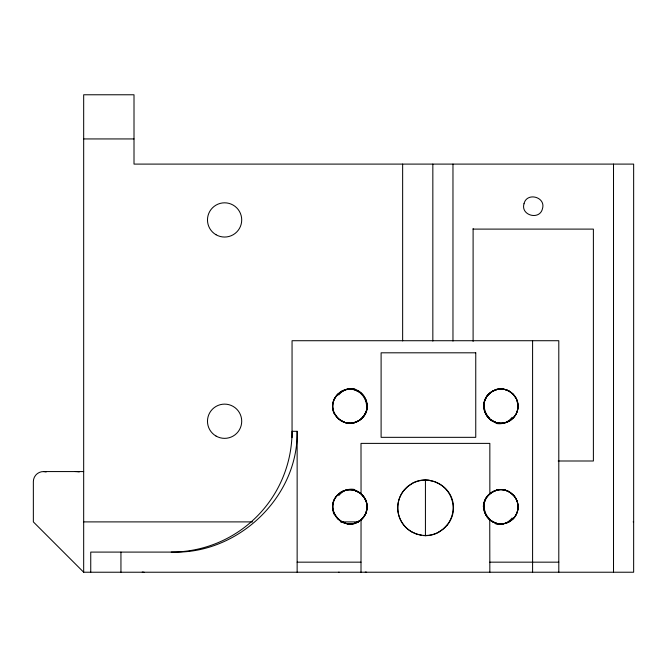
<?xml version="1.0" encoding="UTF-8"?>
<svg xmlns="http://www.w3.org/2000/svg" width="667" height="667" viewBox="0 0 667 667"><rect width="100%" height="100%" fill="white"/><g stroke="black" fill="none" stroke-linecap="round" stroke-linejoin="round"><path stroke-width="1" d="M171.269 552.093A120.785 120.785 0 0 0 292.054 431.307L297.14 431.307L297.14 572.228M486.985 416.075L484.45 410.797L483.833 405.136M297.14 431.307C298.424 496.615 238.653 553.635 173.904 552.093L90.745 552.093L90.745 572.228M367.017 405.136L366.4 410.797L363.865 416.075M483.808 406.145L484.576 401.075L486.985 396.215M518.009 407.02C519.151 394.689 504.636 384.817 493.605 390.67M517.984 407.362C517.542 415.9 509.88 423.253 501.309 423.253C497.49 423.637 491.762 421.127 490.145 419.435C494.255 422.811 499.983 424.07 505.136 422.728M365.524 513.848C368.034 508.421 367.384 501.709 363.865 496.873M366.008 512.673L367.025 507.662L366.433 502.276L364.465 497.757L361.03 493.772L363.623 496.54M365.858 513.065L363.974 516.575L361.13 519.735L363.623 517.058M516.433 413.357L517.684 409.571L518.009 405.269M365.383 413.498L361.264 418.968M365.383 514.157L364.766 515.341M485.468 398.783C489.445 389.795 501.726 386.135 509.938 391.604M485.468 499.441L486.985 496.873M516.166 413.907L512.856 418.401M365.157 514.607C362.74 519.234 358.638 522.386 353.518 523.528M334.892 397.982L335.809 396.49M334.892 498.641L335.809 497.148M364.549 515.699L363.865 516.725M363.623 416.4L359.296 420.468L353.518 422.878M487.227 395.881L491.554 391.821L496.657 389.57M487.227 496.54L491.354 492.605L496.657 490.228M336.26 395.856L337.994 393.889M336.26 496.515C339.887 491.596 346.281 488.953 352.318 489.853M403.902 490.403L407.695 486.551L412.164 483.508M446.948 525.212L443.163 529.056L438.686 532.099M337.969 494.564C322.211 509.088 345.039 534.242 361.047 519.81L361.005 572.228M509.938 521.336C505.294 524.27 499.224 524.729 494.189 522.536C493.188 522.478 488.769 519.034 490.487 520.368C492.046 521.561 493.813 522.494 495.689 523.095C503.777 525.888 513.448 521.486 516.65 513.54C523.278 500.05 507.012 484.042 493.605 491.329M512.881 519.034C519.71 512.715 519.701 500.85 512.856 494.539M509.938 492.263C498.824 484.542 482.208 494.781 483.858 508.096M361.047 419.151L356.578 421.911L351.125 423.212M489.761 493.822L493.105 491.571M361.005 519.843L354.911 523.17M340.912 391.604L346.39 389.403L351.918 389.144M340.912 492.263C347.032 488.336 355.594 489.003 361.047 493.788L361.005 443.388L489.845 443.388L489.845 493.755M509.938 420.685L505.611 422.595M493.105 390.92L489.461 393.43A16.1 14.466 -90 0 0 483.525 405.111M354.194 422.72L357.745 421.369L361.414 418.834A16.091 14.474 -90 0 0 367.384 406.153M352.926 422.995L349.333 423.245M352.926 523.645L346.848 523.628L340.912 521.336M350.325 423.253L345.239 422.595L340.912 420.685M83.675 138.936L134.009 138.936M473.103 229.106L593.388 229.106L593.388 460.997L558.179 460.997M43.413 471.569L83.675 471.569M83.675 521.894L252.576 521.894M340.353 521.894L358.471 521.894M633.15 521.894L633.65 521.894M297.14 562.164L361.005 562.164M489.845 562.164L558.796 562.164M83.675 572.228L633.65 572.228L633.65 164.099L134.009 164.099L134.009 94.772L83.675 94.772L83.675 572.228L33.35 521.894L33.35 481.632A10.063 10.063 0 0 1 46.181 471.961M348.741 423.212L345.348 422.628M352.318 389.195L358.563 391.362L363.623 395.881M429.148 480.373L434.551 481.674L439.586 484.025M421.702 535.234L416.3 533.942L411.264 531.591A27.572 27.164 -81.3 0 1 403.868 490.378M352.718 489.92L357.245 491.329L361.005 493.755M495.94 422.511L489.461 418.851M354.911 389.77L361.381 393.422M495.94 523.17L489.745 519.76L489.845 572.228M354.911 490.428L361.089 493.822L365.383 499.441M344.606 422.403L338.569 418.934L334.484 413.507M512.856 393.889L516.433 398.933L517.984 404.919M337.994 418.401L336.26 416.425M337.969 519.034L334.484 514.165M487.227 416.4L489.803 419.151L485.468 413.498M487.227 517.058C495.072 525.162 483.433 515.024 483.892 508.521M486.985 516.725L485.468 514.157M363.865 396.215L366.275 401.075L367.042 406.145A17.109 17.109 0 0 1 341.379 420.96A17.109 17.109 0 0 1 341.379 391.321A17.109 17.109 0 0 1 367.042 406.145M335.851 415.866C322.169 396.74 354.977 376.505 365.383 398.783M613.515 164.099L613.515 572.228M558.796 572.228L558.796 340.72L292.054 340.72L292.054 437.677M532.591 340.72L532.591 572.228M473.103 228.589L473.103 341.412M452.968 164.099L452.968 341.095M432.841 164.099L432.841 341.095M425.429 479.765L425.429 535.801M402.643 164.099L402.643 340.92M120.944 552.093L120.944 572.228M365.516 398.691A14.999 12.89 -90 0 1 365.516 413.59M354.185 423.011A31.007 22.62 -71.1 0 1 338.152 418.159M338.711 394.947A30.815 21.611 76.9 0 1 354.911 388.911M365.516 499.35A14.999 12.89 90 0 1 365.516 514.249M354.185 523.67A31.007 22.62 -71.1 0 1 338.152 518.818M338.711 495.606A30.815 21.611 76.9 0 1 354.911 489.561M512.139 517.992A30.815 21.611 76.9 0 1 495.94 524.037M485.568 514.09A14.999 12.573 89 0 1 485.509 499.466M496.665 489.928A31.007 22.62 -71.1 0 1 512.698 494.781M512.139 417.342A30.815 21.611 76.9 0 1 495.94 423.378M485.568 413.432A14.999 12.573 89 0 1 485.509 398.816M496.665 389.27A31.007 22.62 -71.1 0 1 512.698 394.122M334.192 413.765A13.64 10.205 -88.6 0 1 334.776 397.857M361.139 393.88A16.091 13.732 83.8 0 1 366.583 405.177M489.736 418.376A16.091 13.699 83.3 0 1 484.225 406.136M483.325 506.787A16.333 14.707 -90 0 1 489.37 494.005M489.695 519.093A16.333 13.899 83.3 0 1 484.117 506.795M334.192 514.424A13.64 10.205 -88.6 0 1 334.776 498.516M412.081 483.367A27.13 26.655 4.7 0 1 429.173 480.182M439.553 484.075A27.572 27.247 -13.8 0 1 447.048 525.296M438.769 532.249A27.13 26.655 4.7 0 1 423.545 535.618M144.072 572.228A10.063 10.063 0 0 1 142.238 572.061M338.919 572.061A10.063 0.434 90 0 1 338.844 572.228M366.608 572.228A10.063 7.504 -90 0 1 365.249 572.061M75.338 471.569A20.135 20.135 0 0 1 79.231 471.953M524.012 203.727C520.377 215.474 539.753 220.66 542.479 208.679C546.106 196.932 526.738 191.746 524.012 203.727M475.754 352.81L381.107 352.81L381.107 437.335L475.754 437.335L475.754 352.81M341.379 521.619A17.109 17.109 0 0 0 367.042 506.803A17.109 17.109 0 0 0 341.379 491.979A17.109 17.109 0 0 0 341.379 521.619M492.363 521.619A17.109 17.109 0 0 0 518.026 506.803A17.109 17.109 0 0 0 492.363 491.979A17.109 17.109 0 0 0 492.363 521.619M492.363 420.96A17.109 17.109 0 0 0 518.026 406.145A17.109 17.109 0 0 0 492.363 391.321A17.109 17.109 0 0 0 492.363 420.96M411.589 531.774A27.681 27.681 0 0 0 453.11 507.804A27.681 27.681 0 0 0 411.589 483.833A27.681 27.681 0 0 0 411.589 531.774M216.041 436.06A17.109 17.109 0 0 0 241.712 421.244A17.109 17.109 0 0 0 216.041 406.42A17.109 17.109 0 0 0 216.041 436.06M216.041 234.751A17.109 17.109 0 0 0 241.712 219.927A17.109 17.109 0 0 0 216.041 205.111A17.109 17.109 0 0 0 216.041 234.751"/></g></svg>
